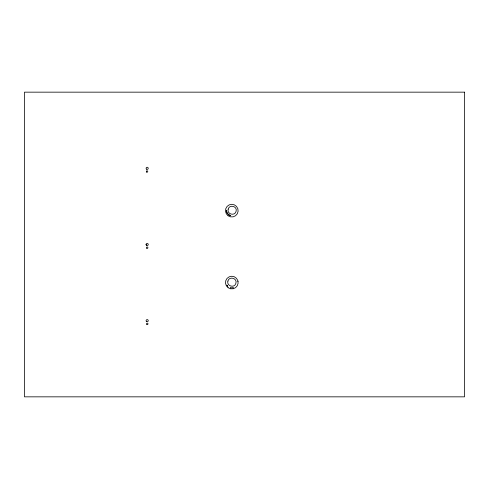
<?xml version="1.0" encoding="UTF-8"?>
<svg xmlns="http://www.w3.org/2000/svg" width="489" height="489" viewBox="0 0 489 489"><rect width="100%" height="100%" fill="white"/><g stroke="black" fill="none" stroke-linecap="round" stroke-linejoin="round"><path stroke-width="0.73" d="M146.138 244.256L146.156 244.806M232.972 287.893L233.412 287.801L230.392 287.801L230.832 287.893M229.268 215.221L230.655 215.796L227.556 213.699M229.115 215.123L227.165 213.112L226.615 211.81M227.257 285.68L227.782 286.291L226.859 285.087M227.165 213.112L226.395 210.239L226.419 210.771M237.917 281.114L238.051 281.542M228.174 209.176C226.615 214.219 234.934 216.45 236.108 211.303C237.666 206.26 229.347 204.029 228.174 209.176M227.886 281.096C226.303 286.206 234.732 288.467 235.918 283.253C237.495 278.143 229.072 275.882 227.886 281.096M464.55 92.158L24.45 92.158L24.45 396.842L464.55 396.842L464.55 92.158M228.082 215.765A6.333 6.333 0 0 0 238.1 211.309A6.333 6.333 0 0 0 229.231 204.86A6.333 6.333 0 0 0 228.082 215.765M228.131 287.74A6.333 6.333 0 0 0 238.106 283.192A6.333 6.333 0 0 0 229.176 276.823A6.333 6.333 0 0 0 228.131 287.74M146.498 321.487A1.057 1.057 0 0 0 148.216 320.845A1.057 1.057 0 0 0 146.798 319.684A1.057 1.057 0 0 0 146.498 321.487M146.443 245.27A1.057 1.057 0 0 0 148.198 244.744A1.057 1.057 0 0 0 146.865 243.485A1.057 1.057 0 0 0 146.443 245.27M146.535 169.176A1.057 1.057 0 0 0 148.222 168.46A1.057 1.057 0 0 0 146.755 167.354A1.057 1.057 0 0 0 146.535 169.176M146.553 172.024A0.721 0.721 0 0 0 147.745 171.651A0.721 0.721 0 0 0 146.828 170.808A0.721 0.721 0 0 0 146.553 172.024M146.804 248.253A0.703 0.703 0 0 0 147.904 247.727A0.703 0.703 0 0 0 146.902 247.037A0.703 0.703 0 0 0 146.804 248.253M146.865 324.415A0.703 0.703 0 0 0 147.978 323.907A0.703 0.703 0 0 0 146.981 323.198A0.703 0.703 0 0 0 146.865 324.415"/></g></svg>
